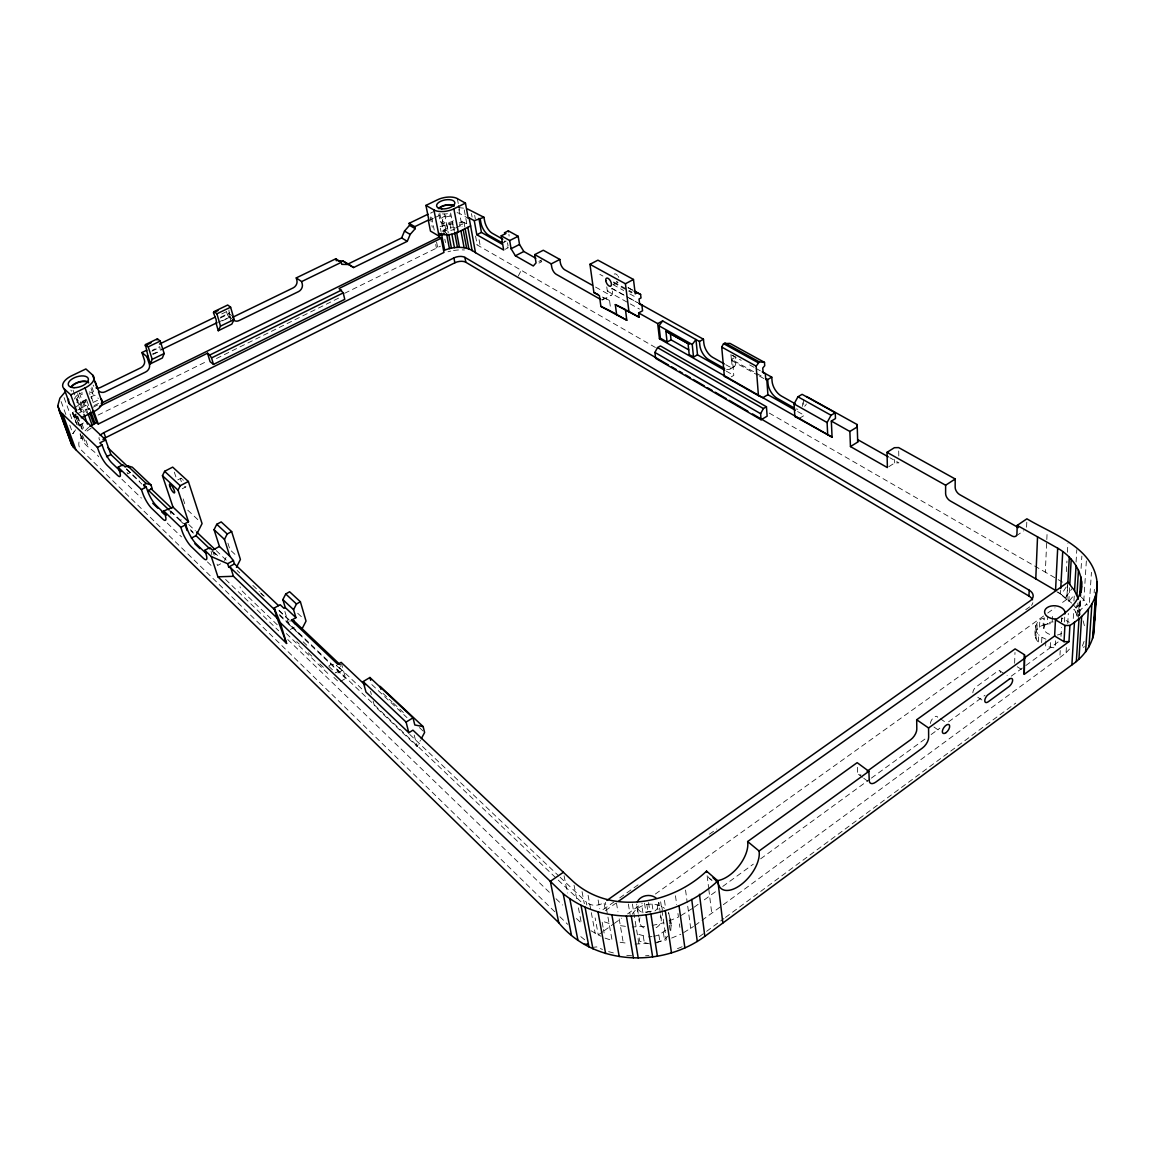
<?xml version="1.0" encoding="UTF-8"?>
<svg xmlns="http://www.w3.org/2000/svg" width="1155" height="1155" viewBox="0 0 1155 1155"><rect width="100%" height="100%" fill="white"/><g stroke="black" fill="none" stroke-linecap="round" stroke-linejoin="round"><path stroke-width="0.75" stroke-dasharray="5 3.75" d="M1014.624 663.259L1014.985 652.488M1026.781 522.204L1026.593 527.301A6.367 3.797 52.4 0 1 1026.376 528.456M1035.14 635.77C1034.461 628.768 1035.688 620.452 1043.427 618.113L1043.109 625.23C1034.519 627.396 1032.339 639.336 1040.467 643.566M1036.122 638.932L1035.703 625.505M1036.901 629.677L1037.219 622.574M1038.316 641.877L1038.619 634.759L1036.425 631.814M1039.529 627.165L1039.847 620.047M1041.637 642.628L1041.882 637.286L1038.619 634.759M1062.47 582.134L1045.318 572.158L1047.08 533.653M1043.846 628.609L1044.351 617.81M1045.881 641.011L1045.636 646.367L1055.15 647.984L1055.511 640.837M1043.109 625.23L1047.383 623.989L1047.729 616.885M1050.27 647.58L1050.53 642.223M1052.436 616.438L1052.09 623.556L1047.383 623.989M1069.588 587.707L1068.794 601.582L1060.478 593.858L1060.665 590.335M1061.474 621.462L1061.662 617.896L1069.241 622.357M1061.676 621.549L1061.878 617.983M723.333 904.697L1059.842 657.527L1060.232 650.525M1060.997 636.434L1061.488 627.425M1066.354 571.624L1066.931 561.07M1067.422 552.278L1067.913 543.485M1064.462 621.996L1064.737 617.117M1067.74 582.077L1066.758 599.416L1060.911 603.603M1066.917 599.561L1067.696 585.686M1059.842 657.527L1066.065 652.792L1066.368 647.536M1067.74 623.527L1068.317 613.435M1073.948 601.033L1074.251 595.821M1076.07 562.066L1076.807 549.722M1073.269 618.503L1073.803 609.494M1077.283 616.626L1075.897 612.468L1076.316 605.494M1077.124 615.629L1077.904 603.04M1081.094 568.433L1081.86 556.075M1078.207 619.398L1079.275 601.972L1079.16 616.019M1079.275 614.215L1080.17 599.82M1079.42 615.37L1080.401 599.474M1079.708 614.85L1080.705 598.766M1086.35 560.955L1083.852 599.849L1087.274 604.989M1089.439 602.405L1091.446 572.288M1094.132 592.919L1094.377 589.368M82.409 435.305C80.287 445.411 94.652 449.324 98.594 456.745M76.23 414.356L73.487 415.699L73.602 411.079M670.737 930.728L671.214 923.639L668.572 912.623L671.214 923.639M669.727 923.711L670.189 916.622M1084.083 641.357L1081.686 647.998L1084.531 646.713M152.994 354.441L160.444 350.846L159.751 346.688L152.272 350.312M220.201 318.073L229.268 313.669L228.907 310.016M183.082 523.432L180.512 520.992L181.999 517.989M224.518 560.565L226.077 557.461M299.318 634.182L288.663 624.018L290.15 621.13M518.292 276.045L521.28 270.198M373.123 701.013L374.451 705.878L417.143 746.578L420.463 740.297M632.204 914.298C638.455 903.6 654.668 900.9 664.414 908.292M69.805 425.17L72.895 433.601L74.368 431.32M1071.739 603.155L1061.315 594.536L1066.513 586.523M72.895 433.601L75.595 429.819M1065.531 597.597L1072.057 588.545M1069.4 600.86L1074.367 594.623M1066.065 652.792L1071.58 646.8M1080.185 614.258L1075.998 607.92L1083.852 599.849L1080.243 595.922M88.632 427.336L84.662 431.248L81.168 421.575M79.421 426.007L83.81 422.643M75.912 407.065L86.336 399.24M1078.683 611.674L1086.696 604.022M656.574 942.956L664.399 939.419L667.965 936.084M653.788 936.46L658.87 934.944L665.742 930.179M699.338 936.691L705.142 932.403M706.6 931.334L724.012 918.485M725.456 917.417L1015.678 703.15M701.937 920.376L721.889 905.765M715.45 891.761L702.558 901.117M722.741 886.448L753.334 864.142M760.625 858.829L869.917 779.177M871.375 778.109L925.285 738.81M931.118 734.566L939.852 728.199M948.601 721.817L985.027 695.267M1011.26 676.151L1024.37 666.594M1025.828 665.525L1060.795 640.029M683.673 932.59L693.534 926.498M694.935 925.473L700.536 921.387M692.668 908.278L679.876 916.233M694.083 907.253L701.143 902.142M602.665 931.782L598.276 934.915L589.252 929.732M604.137 930.728L612.915 924.433M614.388 923.394L621.708 918.138M627.555 913.952L642.194 903.47M655.376 894.028L1046.271 614.099M1047.729 613.045L1055.049 607.804M605.408 910.588L615.687 903.297M602.953 909.534A12.59 10.005 -10.2 0 0 605.018 908.321L613.839 902.055M619.73 897.883L638.845 884.311M709.459 834.184L716.807 828.972M1025.727 609.681L1030.13 606.548M1016.198 535.934L1023.648 530.838M888.845 466.663L894.692 462.953L898.937 462.852L889.769 457.698M799.231 418.428L804.356 415.352L796.762 411.05M340.364 681.551L345.663 678.389L341.591 663.952M335.629 672.917L338.213 671.373L336.466 665.251M337.924 672.975L341.923 670.593L340.696 666.291M329.016 665.728L331.615 664.197L334.849 664.89M731.288 376.833L733.8 375.389L732.472 359.927L731.548 359.378L734.234 357.833M730.119 368.965L734.132 366.655M290.324 629.504L294.222 627.266M220.634 563.813L217.53 565.531L216.418 562.11M602.549 299.867L611.269 295.218M613.623 284.592L618.401 282.051M606.779 286.873L607.342 291.089L612.208 288.519L627.93 297.254M730.942 354.498L731.447 360.461L732.472 359.927L763.643 377.295M182.288 488.767L185.479 487.092M177.783 479.902L180.974 478.242M538.894 261.42L541.738 259.962M130.602 472.409L127.628 473.925L126.184 469.782M538.981 263.08L541.811 261.636L538.822 259.947M86.914 400.843L89.801 408.87L88.545 409.52L85.109 399.89M505.24 249.249L508.344 247.675L505.356 245.986M506.208 241.063L503.724 242.319A10.612 4.764 64 0 0 504.995 240.76M98.088 415.078L207.64 360.952M344.565 293.312L440.43 246.188M216.461 358.526L339.512 297.672M77.602 413.678L81.731 411.656A7.089 3.638 -17.8 0 1 88.473 404.741M94.104 405.578L100.37 402.503M455.821 227.91L462.534 224.619L461.971 221.63L459.286 222.944M93.122 407.224L97.973 404.842M90.725 397.089L94.71 395.14L98.319 398.432M76.836 424.246L72.375 412.638L76.49 410.617M77.876 409.938L80.619 408.596A7.103 3.638 -17.8 0 0 89.772 408.278M93.021 402.518L97.727 400.207M442.408 231.217L445.022 229.932A6.309 3.061 -10.7 0 0 454.911 228.762M217.588 322.447L230.235 317.019L221.183 321.422M428.953 220.518L433.327 218.396M434.785 217.689L440.618 214.859A14.308 6.901 -10.7 0 1 442.509 214.036M221.746 313.943L226.524 311.633L231.722 315.503M220.619 317.192L229.701 312.788M151.94 351.163L159.404 347.554M152.446 353.993L160.444 350.846M671.618 938.062L680.858 934.222M669.12 920.91L678.447 917.056L677.942 913.504M677.465 948.674L682.186 946.71M434.843 211.235L430.815 212.852L434.222 230.09M440.055 226.539L452.977 223.781L454.262 230.524M651.391 911.223L642.96 912.97L641.848 905.982M656.401 942.263L666.334 939.925L660.617 901.535M652.099 925.516L663.779 922.773M592.01 947.49L596.601 946.898L602.462 949.453M648.475 936.878L652.026 936.604M644.707 926.368L632.16 926.96M634.99 944.054L647.421 943.491M645.53 955.777L648.98 955.546M631.727 955.791L624.942 955.127M625.433 926.353L617.145 925.198M620.12 942.263L628.32 943.433M458.521 207.611L463.935 208.189M649.586 943.88L639.726 941.339L638.585 934.352L646.742 936.633M476.784 244.701L655.419 347.482M608.598 951.619L613.392 952.918M461.971 221.63L467.226 224.041M462.534 224.619L459.661 224.027L460.296 227.405M609.089 923.451L601.957 921.069L603.184 927.884M605.047 938.105L612.121 940.502L605.321 902.329M600.99 936.2L598.276 934.915L595.128 917.893M1041.882 637.286L1045.968 639.22M602.304 297.037L609.551 300.545L610.49 307.678M628.277 287.696L632.897 290.237M627.974 287.696L632.594 290.237M599.835 274.341L602.91 276.031M613.695 281.964L632.16 292.143M613.334 282.657L627.165 290.295M628.71 291.147L631.785 292.85M612.915 284.549L623.671 290.497M629.822 293.904L635.957 297.297M629.504 298.134L637.372 302.509M732.501 355.365L735.62 357.097M749.682 364.908L754.374 367.507M755.933 368.387L760.625 370.986M731.837 355.148L741.221 360.346M612.02 288.606L637.271 302.509M607.342 291.089L639.509 309.078M731.447 360.461L757.954 375.26M759.514 376.14L765.751 379.62M595.561 287.075L609.421 294.828A6.266 3.061 62.5 0 0 612.626 291.71L612.208 288.519M457.106 212.65A14.308 6.901 -10.7 0 1 460.166 213.776L468.251 218.324M725.744 364.706L728.661 366.352A12.084 6.367 60.3 0 0 735.908 360.938L735.692 358.353M609.551 300.545L604.022 297.427L603.877 296.373A6.28 3.032 62.5 0 1 601.683 299.867M726.235 371.102L733.8 375.389M769.259 413.086L1045.318 572.158M1056.782 591.692L1061.315 594.536M1017.223 666.738L1022.55 670.102M999.681 670.795L1007.189 675.588M977.765 697.245L983.728 701.172M940.3 718.713L946.234 722.77M933.947 727.015L939.867 731.101M1058.009 592.125L1060.478 593.858M858.54 774.37L862.439 777.257M863.723 778.225L867.622 781.112M228.676 316.355L233.859 320.253M584.675 939.766L578.886 935.088M709.545 878.493L712.058 880.659M187.774 510.192L199.469 521.165M231.289 550.921L236.501 555.815M297.701 613.262L303.649 618.849M382.955 693.347L392.065 701.908M393.379 703.121L403.788 712.895M419.424 727.563L424.621 732.458M371.838 684.583L407.008 717.63M190.82 530.766L193.39 533.206M188.77 524.543L195.311 530.751M216.23 550.632L227.997 561.806M237.15 570.498L239.764 572.981M252.844 585.397L259.384 591.605M260.684 592.847L265.924 597.814M278.99 610.23L290.757 621.419M339.137 667.359L363.984 690.95M409.751 734.421L558.818 875.995M560.117 877.237L586.278 902.069L586.812 904.971M260.857 593.396L263.456 595.879M279.106 610.735L290.843 621.895M336.769 665.699L341.923 670.593M73.328 414.602L78.266 419.308M126.458 468.742L139.51 481.187M170.853 511.044L183.905 523.475M190.431 529.697L193.044 532.181M213.935 552.09L219.161 557.071M279.524 614.561L583.448 904.134M126.415 469.349L141.964 484.162M212.376 551.282L218.685 557.302M279.626 615.514L345.663 678.389M170.261 511.203L180.512 520.992M303.173 641.805L307.042 645.486M328.886 666.392L335.311 672.528M296.705 641.617L299.275 644.086M308.255 652.734L312.095 656.43M319.805 663.836L324.93 668.774M333.911 677.408L337.765 681.118M277.287 624.812L240.976 589.859L239.995 586.798M286.368 633.546L330.46 675.993M121.91 479.282L141.358 498.065M167.273 523.114L181.523 536.887M207.438 561.922L212.621 566.932M225.586 579.449L278.702 630.789M287.783 639.552L549.535 892.483M556.017 898.749L562.499 905.015M576.475 918.514L581.384 923.264L578.049 905.939M554.761 911.743L81.428 450.176A28.673 15.131 -17.9 0 1 81.644 436.518M559.93 916.781L567.668 924.318M1072.908 604.31L1075.998 607.92M1074.323 609.479L1075.897 612.468M61.128 401.565L66.08 415.049M64.059 397.594L72.058 419.482M75.436 413.938L79.709 425.719M76.071 417.229L79.002 425.285M83.102 436.561L86.033 444.617M74.772 414.313L78.887 425.618M73.126 413.663L77.255 424.982M80.359 433.905L83.29 441.946M72.375 412.638L75.956 422.643M80.056 433.89L82.395 440.315M77.861 416.464L83.131 430.988M77.067 416.017L81.774 428.981M85.874 440.272L88.228 446.725M79.94 403.167L83.42 412.84M77.111 399.572L81.731 411.656M73.068 390.188L81.557 413.721M83.405 400.814L88.025 413.692M79.305 392.772L86.538 412.941M77.659 393.581L84.315 412.075M89.801 408.87L90.942 412.104M91.245 396.757L93.569 403.326M91.895 387.127L94.71 395.14M91.028 388.383L93.107 394.303M169.886 510.698L171.012 514.047M174.333 472.15L176.542 478.849M183.169 498.931L185.378 505.63M1083.173 620.87L1084.906 627.67M213.097 551.888L214.209 555.295M227.925 543.168L229.989 549.693M284.881 611.443L288.663 624.018M226.524 311.633L227.261 314.16A6.006 4.952 -52.7 0 0 231.101 317.279M229.268 313.669L230.235 317.019M229.657 316.586L231.39 322.606M370.495 691.282L371.376 694.516M414.212 735.085L417.143 746.578M436.604 242.16L437.63 247.329M430.238 216.909L432.288 227.246M435.709 244.485L436.388 247.935M564.073 875.735L567.48 893.032M439.824 213.328L443.506 232.27M444.848 239.172L445.512 242.622M438.785 214.022L440.098 220.735M440.387 228.228L441.037 231.592M446.87 224.561L448.501 232.978M574.049 885.163L576.706 899.023M444.617 213.978L448.27 232.935M444.863 225.008L446.162 231.751M445.022 229.932L445.599 232.935M442.379 220.562L444.516 231.563M449.93 224.056L451.547 232.487M450.652 213.054L453.929 230.307M582.048 891.602L584.329 903.73M463.935 222.236L464.859 227.232M588.097 895.313L590.999 910.92M591.331 912.652L595.2 933.471M457.337 198.631L458.29 203.684M458.593 205.359L460.166 213.776M458.838 209.344L462.072 226.611M464.252 209.921L467.125 225.47M471.471 213.603L472.106 217.068M475.586 236.125L477.159 244.788M474.676 215.364L475.311 218.829M479.08 239.648L480.336 246.593M598.117 899.962L599.719 908.754M603.502 929.587L604.108 932.995M605.018 908.321L603.978 902.517A12.633 9.991 -10.2 0 1 586.278 902.069M616.438 902.993L617.954 911.8M619.167 918.86L623.31 942.971M507.507 242.738L508.07 246.029M628.349 904.019L630.11 914.601M632.391 904.033L638.946 944.083M636.853 906.43L638.571 917.056M638.845 918.817L639.422 922.354M643.292 936.156L644.418 943.159M637.416 908.436L638.267 913.692M644.519 903.152L645.905 911.988M648.533 902.531L650.178 913.143M646.829 904.495L647.926 911.497M652.055 904.076L653.138 911.078M658.87 934.944L659.938 941.946M660.342 912.984L658.754 902.344A11.146 8.908 -7.5 0 1 654.957 910.949M660.617 914.76L661.136 918.312M663.36 932.417L664.399 939.419M657.166 904.755L657.96 910.01M661.829 906.502L662.349 909.996M664.443 900.308L665.482 907.397M670.463 920.882L671.474 927.898M669.351 925.126L670.117 930.396M675.458 895.775L676.7 904.639M679.414 923.913L679.891 927.35M690.733 928.533L687.47 904.25M685.55 890.057L687.225 902.474M707.149 875.735L708.593 887.56M708.795 889.249L711.74 913.23M731.548 359.378L731.88 363.248A12.099 6.338 60.3 0 1 726.206 369.34M803.432 399.486L803.837 406.531M857.357 767.295L857.559 771.93A8.937 4.533 -53.9 0 0 860.98 774.904M894.62 459.56L894.692 462.953M898.706 450.984L898.864 459.459M711.249 879.691A27.532 14.51 -51.3 0 1 708.203 876.833M93.815 386.29A6.251 5.241 -43.4 0 1 93.165 385.063M930.482 723.506A5.241 2.584 -55.1 0 1 933.659 717.529A5.241 2.584 -55.1 0 1 937.701 717.313M972.842 692.812A5.169 2.512 -55.8 0 1 975.542 687.312L997.213 671.517A5.14 2.483 -56.2 0 1 1000.634 672.658M211.062 551.411A12.979 3.176 61 0 1 211.827 554.747M508.907 234.393A10.597 4.779 64 0 1 509.095 236.111M797.802 409.26A12.59 6.858 58.8 0 1 796.199 408.913M802.667 402.893A12.59 6.858 58.8 0 1 802.234 406.43M806.32 403.976A12.575 6.887 58.8 0 1 804.602 406.214M617.766 282.065A4.505 2.223 62.7 0 1 616.308 281.257M614.215 274.154A4.505 2.223 62.7 0 1 617.55 275.41M618.214 276.334A4.505 2.223 62.7 0 1 618.762 277.373M185.84 486.443A4.995 1.242 61.5 0 1 184.497 486.573M181.349 481.649A4.995 1.242 61.5 0 1 181.941 478.762M182.577 479.44A4.995 1.242 61.5 0 1 183.27 480.336M1032.844 602.708A11.478 7.392 3.5 0 1 1031.444 605.408M87.029 431.075A28.673 15.131 -17.9 0 1 91.851 427.826M447.996 251.776A25.583 12.849 -10.8 0 1 450.739 251.083M453.525 250.534A25.583 12.849 -10.8 0 1 464.469 249.971M99.864 440.098A8.966 4.721 -17.9 0 1 99.085 437.471M453.381 220.735A6.324 3.046 -10.7 0 1 444.184 222.251A6.324 3.046 -10.7 0 1 444.603 217.631A6.324 3.046 -10.7 0 1 453.727 216.909M86.842 400.063A7.132 3.624 -17.7 0 1 77.342 400.005A7.132 3.624 -17.7 0 1 82.669 393.942M89.123 393.711A7.132 3.624 -17.7 0 1 90.104 394.303M444.863 232.314A6.309 3.075 -10.7 0 1 447.173 228.387A6.309 3.075 -10.7 0 1 454.724 227.477M71.639 391.141A9.76 4.909 -17.6 0 1 70.903 390.029M453.049 222.395A8.634 4.158 -10.7 0 1 440.199 221.298A8.634 4.158 -10.7 0 1 450.609 215.047M89.224 391.92A9.716 4.938 -17.7 0 1 91.62 398.475M85.571 401.998A9.716 4.938 -17.7 0 1 76.706 402.301M74.541 399.067A9.716 4.938 -17.7 0 1 77.847 394.837M79.897 393.653A9.716 4.938 -17.7 0 1 82.222 392.714M447.433 213.704A9.24 4.418 -10.7 0 1 440.762 213.603M641.386 912.017A11.146 8.908 -7.5 0 1 636.737 904.105M660.27 916.132A11.059 8.908 -7.4 0 1 654.943 928.274M643.927 927.956A11.059 8.908 -7.4 0 1 639.957 917.734M645.659 912.479A11.059 8.908 -7.4 0 1 651.261 911.439M1061.748 633.229A10.178 6.627 4.8 0 1 1057.417 634.99M1049.621 634.355A10.178 6.627 4.8 0 1 1043.99 626.905A10.178 6.627 4.8 0 1 1053.129 621.924"/><path stroke-width="1.5" d="M831.326 421.07L832.076 437.139L794.857 416.421L794.077 403.932L797.946 396.786L802.09 394.331L835.238 412.754L835.484 418.543L831.326 421.07L849.863 431.479L850.455 446.566L887.387 467.587L887.026 452.327L894.374 447.707L898.648 447.591L955.199 478.993L945.627 485.23L945.613 493.56A6.15 3.566 54.4 0 0 950.204 500.895L1011.867 535.92A6.396 3.768 52.5 0 0 1016.934 533.884L1017.208 525.395L1026.896 518.812C1052.941 534.563 1095.388 547.744 1097.25 584.661L1094.276 627.338C1094.146 642.83 1084.242 656.387 1071.883 664.919L704.824 936.373C661.858 968.034 593.684 965.696 558.789 922.773L73.949 447.895L71.581 444.444L57.75 405.91L59.887 398.186L64.839 392.31M955.199 478.993L955.156 487.323A6.136 3.581 54.3 0 0 959.718 494.643L1018.407 527.618M1081.167 591.577C1084.588 573.616 1072.764 556.826 1057.691 548.192L1017.208 525.395M867.116 771.295L910.703 739.691A8.807 4.403 -54.7 0 0 916.81 729.065L916.695 719.753L1015.101 648.893L1024.499 654.755L1024.24 674.332L1068.981 641.646L1069.92 625.447C1084.04 616.467 1097.293 602.39 1097.25 584.661M1024.24 674.332L1024.499 654.755M1032.512 599.806A11.478 7.392 3.5 0 0 1028.961 596.052L1029.192 590.176L464.888 257.363A7.998 4.014 -10.7 0 0 453.915 257.911L103.892 432.663A8.966 4.721 -17.9 0 0 100.211 435.406M1057.691 548.192L1055.54 590.407L1035.775 578.857L1037.536 536.844M1024.572 657.787L1054.63 635.986L1055.468 619.831C1067.422 612.035 1080.17 601.481 1081.499 586.191M1060.752 588.574L1062.73 551.585M70.874 441.412L71.018 438.741M1068.981 641.646L1064.029 641.675L1064.924 625.476L1055.468 619.831M1078.351 599.2L1074.569 590.595L1067.899 582.207L1069.313 557.215M1069.79 584.228L1071.219 559.222M1074.569 590.595L1076.056 565.546M1071.883 664.919L1074.468 622.083M1076.951 595.056L1078.481 569.978M1079.723 594.796L1080.835 576.85M1076.33 661.57L1079.001 618.748M1080.401 596.225L1080.734 590.84M1080.863 592.284L1081.528 581.514M1078.929 659.303L1081.643 616.481M1085.57 652.026L1088.414 609.219M1088.992 646.829L1091.894 604.036M1092.558 638.657L1095.517 595.893M1093.309 635.856L1096.283 593.107M1094.406 620.928L1095.272 608.483M1095.532 604.931L1096.384 592.486M1096.644 588.935L1097.135 581.831M147.97 356.144L145.443 344.58L157.441 338.819L160.227 341.086L164.183 353.531L162.335 358.007L150.468 363.782L147.97 356.144L146.887 356.678L141.95 352.535L146.743 350.21M156.993 339.974L157.441 338.819M150.468 363.782L152.229 359.335L148.201 346.875L145.443 344.58M337.939 260.828L342.862 260.958L348.088 263.99L401.637 237.93L404.51 231.058L409.52 225.326L409.115 223.334L427.985 214.224M342.862 260.958L353.603 267.541L407.282 241.337L410.169 234.436L415.208 228.676L414.789 226.669L409.115 223.334M216.072 323.183L216.649 323.617L216.072 319.386L213.473 312.803L214.022 311.619L227.708 305.021L230.61 307.187L234.133 319.487L231.823 324.122L218.281 330.72L216.072 323.183L161.498 349.604M218.281 330.72L220.504 326.114L234.133 319.487M187.052 530.506L184.8 523.764L188.51 521.786L172.99 507.088L162.451 475.687L164.616 471.298L172.673 467.125L188.366 481.476L202.067 523.605L195.975 535.646L191.384 538.115M188.51 521.786L178.029 490.168L180.238 485.721L188.366 481.476M278.572 605.653L234.451 563.885L233.397 560.55L229.816 556.262L219.45 546.459L214.065 529.697L216.765 524.298L221.197 521.916L231.65 531.589L240.413 559.482L236.457 567.293M229.816 556.262L224.489 539.428L227.217 533.985L231.65 531.589M365.023 684.901L341.144 662.349L337.809 664.327L291.378 620.278L295.94 617.651L285.242 607.559L282.86 599.604L285.733 593.973L289.616 591.764L300.387 601.755L306.032 621.087L302.307 628.363M295.94 617.651L293.572 609.667L296.474 603.993L300.387 601.755M421.301 738.724L424.621 732.458L423.163 726.596L380.125 686.344L380.89 689.232M654.928 352.448L657.498 347.597L660.458 345.951L766.444 406.762L767.137 416.161L761.073 419.756L655.607 358.31L654.928 352.448L760.611 413.692L761.073 419.756M795.246 410.198L767.902 394.707L762.834 397.695L758.431 395.645L724.344 376.227L721.716 347.063L723.564 343.641L729.974 343.396L764.48 362.352L764.726 365.702L762.762 368.041L763.094 372.502L765.303 373.585L765.751 379.62L767.7 379.547L767.988 383.46A12.46 6.728 59.2 0 0 777.228 398.374L794.51 408.148M758.431 395.645L756.164 366.149L759.355 361.905L764.48 362.352M760.611 413.692L763.397 408.552L766.444 406.762M827.716 435.161L827.096 422.528L831.066 415.266L835.238 412.754M688.755 349.864L671.055 339.844L667.099 342.039L660.415 338.227L659 325.797L662.652 320.931L699.454 341.461L699.829 345.287A11.983 6.223 60.7 0 0 708.679 359.609L724.647 368.633M697.505 354.83L693.52 357.068L692.235 344.493L695.974 339.527L697.505 354.83L724.719 370.25M584.488 944.241L587.693 944.184M285.242 607.559L283.942 608.295L280.145 604.715L274.226 608.079L280.246 622.632L563.178 893.652C608.31 930.482 677.075 918.745 717.876 880.904L706.571 871.13C671.734 904.206 611.5 915.698 573.371 881.698L412.941 730.162L408.812 732.746L366.005 692.105L363.132 681.58L369.918 677.494L412.999 717.804L414.818 724.979L423.163 726.596M713.01 877.786L718.02 882.131A27.72 14.438 -51.3 0 0 740.499 885.077A27.72 14.438 -51.3 0 0 759.196 852.246L759.08 851.004L868.892 771.309L857.154 762.661L747.646 841.547L747.761 842.775A27.532 14.51 -51.3 0 1 737.655 867.564A27.532 14.51 -51.3 0 1 715.609 880.716M868.892 771.309L869.239 780.592A8.995 4.505 -53.9 0 0 875.88 782.036L922.484 747.992A8.865 4.375 -54.7 0 0 928.649 737.309L928.577 727.982L1024.86 658.133M618.618 901.203L1067.899 582.207M606.924 900.438L1030.376 600.658A11.521 7.392 3.4 0 0 1029.192 590.176M89.772 426.542L96.673 422.557L98.262 424.044L443.968 252.44L441.181 238.219L439.247 237.093L101.207 403.254M563.395 872.27L550.314 881.323L558.789 922.773M850.455 446.566L857.717 442.076L857.703 439.636L888.253 456.831M408.812 732.746L406.084 722.092L412.999 717.804M849.863 431.479L857.169 426.989L857.169 424.549L806.551 396.483M767.7 379.547L771.771 377.165L772.06 381.078A12.445 6.757 59.2 0 0 781.285 395.977L795.434 403.932M699.454 341.461L703.453 339.224L703.828 343.049A11.969 6.251 60.7 0 0 712.664 357.343L724.301 363.897M703.453 339.224L638.946 303.375L641.877 305.079L642.57 310.782L638.628 312.933L657.686 323.617L659.433 338.776L660.415 338.227M219.45 546.459L212.549 550.184L209.82 547.586L204.796 550.314L211.278 556.522L227.622 563.727L228.69 567.062L234.451 563.885M227.622 563.727L233.397 560.55M657.686 323.617L662.652 320.931M641.877 305.079L639.639 303.967L639.033 299.001L641.011 297.932L640.606 294.467L637.214 292.778L635.236 293.846L633.474 279.467L597.915 260.164L589.96 264.307L593.887 292.518L599.416 295.637L600.889 306.393L626.804 320.253L625.447 309.511L615.312 304.602L616.741 315.43M172.99 507.088L163.793 511.001L180.83 527.344L185.782 524.702L187.038 528.485A12.849 3.119 61.1 0 0 196.191 543.918L205.792 553.13M589.96 264.307L625.418 283.755L633.474 279.467M147.696 490.904L152.186 488.565L150.915 484.826L132.276 467.183L127.599 465.812L125.216 467.024L122.863 464.786L118.099 467.212L141.401 489.547L146.237 487.049L147.522 490.76A12.445 2.902 61.5 0 0 156.344 505.673L166.306 515.231M144.75 487.497L143.798 484.725L146.209 483.469L150.915 484.826M559.857 259.442L543.283 250.245L534.736 254.605L551.238 263.874L559.857 259.442L560.319 262.575A6.107 2.888 63.2 0 0 564.781 269.822L592.486 285.343M523.836 251.501L519.519 244.456L518.162 236.284L508.315 230.856L504.562 232.718L505.933 233.483L501.227 235.793L509.687 240.543L511.073 248.729L515.39 255.789L523.836 251.501L535.819 258.258M106.534 456.73L110.88 454.536L122.531 465.638M511.073 248.729L519.519 244.456M457.337 198.631L465.451 203.121L468.251 218.324L469.132 217.876L474.272 220.663L483.959 217.299L484.58 220.822A10.525 4.692 64.2 0 0 492.174 233.223L502.8 239.201M438.481 233.137A14.336 6.973 -10.7 0 0 458.261 232.097L470.605 225.904L469.132 217.876M110.88 454.536L105.711 439.94L99.864 442.87L102.116 445.022L103.416 448.674A12.012 2.671 61.8 0 0 111.876 462.982L120.943 471.688M57.75 405.91L60.204 411.671L97.41 447.389L102.116 445.022M509.687 240.543L518.162 236.284M102.983 439.405A8.951 4.736 -17.9 0 1 105.668 437.644L454.853 262.791A7.984 4.014 -10.7 0 1 465.812 262.257L1028.961 596.052M99.547 406.329L207.525 353.199L210.08 361.688L213.487 364.417L344.768 299.347L343.223 292.894L339.094 288.461L441.181 238.219M474.272 220.663L476.813 234.725L481.447 232.444L502.367 244.297M457.409 198.602A14.466 6.872 -10.7 0 0 437.63 199.728L425.935 205.402L433.934 209.95A14.466 6.872 -10.7 0 0 453.872 208.838L465.451 203.121M81.312 417.807L93.541 411.786A16.141 8.258 -17.8 0 0 100.86 398.663L98.478 391.877M207.525 353.199L209.806 355.004L341.534 290.093M213.487 364.417L211.538 357.92L343.223 292.894M414.789 226.669L428.274 220.129L430.469 231.101L439.073 236.14L444.3 233.57M97.294 388.484L92.53 374.927L85.874 368.95L71.726 375.75A16.314 8.172 -17.6 0 0 64.03 388.701L70.773 394.866L76.432 410.487L75.263 411.065L105.711 439.94M341.317 262.329L335.816 258.778L296.257 277.907L301.643 281.575L341.317 262.329L341.793 264.351L348.377 264.509M70.773 394.866L85.051 387.936A16.314 8.172 -17.6 0 0 92.53 374.927M152.229 359.335L164.183 353.531M213.473 312.803L218.035 310.608M214.022 311.619L216.909 313.799L230.61 307.187M159.506 344.046L215.35 317.033M145.01 345.735L151.002 342.847M148.201 346.875L160.227 341.086M668.471 365.023L475.485 252.671C466.721 245.77 454.594 246.333 444.661 250.144L441.369 233.281M217.905 576.821L233.454 576.287L277.056 618.026L286.584 643.436L217.905 576.821L211.278 556.522M1064.924 625.476L1069.92 625.447M291.378 620.278L293.832 620.856L340.292 664.861M467.602 209.012L483.959 217.299M228.69 567.062L230.812 568L274.486 609.609L275.265 611.471L274.226 608.079M794.857 416.421L799.231 418.428M724.344 376.227L728.776 378.291M600.889 306.393L610.966 311.229M593.887 292.518L598.232 294.626M615.312 304.602L639.163 317.25L638.628 312.933M667.099 342.039L665.886 331.24L689.564 344.204M634.442 291.089L640.606 294.467M634.138 291.089L637.214 292.778M724.849 342.905L759.355 361.905M723.564 343.641L758.055 362.656M721.716 347.063L756.164 366.149M762.184 371.852L771.771 377.165M797.946 396.786L831.066 415.266M887.026 452.327L945.627 485.23M659 325.797L692.235 344.493M665.886 331.24L688.077 343.728L689.203 354.614L693.52 357.068M794.077 403.932L827.096 422.528M626.963 310.377L639.163 317.25M600.701 299.477L556.19 274.284A6.122 2.859 63.2 0 1 551.729 267.007L551.238 263.874M515.39 255.789L533.321 265.982L536.05 262.878L534.736 254.605M476.813 234.725L503.681 250.029L501.227 235.793M612.41 312.052L626.804 320.253M659.433 338.776L832.076 437.139M657.498 347.597L763.397 408.552M428.274 220.129L428.953 220.518L425.935 205.402M671.589 366.828L676.253 369.557M679.371 371.361L682.49 373.181M685.594 374.985L690.271 377.714M693.375 379.519L704.276 385.857M707.38 387.676L712.058 390.39M715.162 392.209L726.062 398.547M729.18 400.352L747.848 411.238M752.526 413.952L1035.775 578.857M409.52 225.326L415.208 228.676M404.51 231.058L410.169 234.436M401.637 237.93L407.282 241.337M1054.63 635.986L1064.029 641.675M348.088 263.99L353.603 267.541M916.695 719.753L928.577 727.982M747.646 841.547L759.08 851.004M164.616 471.298L180.238 485.721M216.765 524.298L227.217 533.985M162.451 475.687L178.029 490.168M285.733 593.973L296.474 603.993M214.065 529.697L224.489 539.428M282.86 599.604L293.572 609.667M64.103 388.658L69.776 404.221L76.432 410.487M363.132 681.58L406.084 722.092M127.599 465.812L146.209 483.469M107.704 447.548L128.624 467.429M150.857 488.536L171.777 508.402M196.624 531.993L214.931 549.39M143.798 484.725L146.237 487.049M184.8 523.764L185.782 524.702M148.432 490.326L168.991 509.976M195.975 535.646L209.849 548.885M152.763 503.291L157.845 508.186M161.671 511.853L164.227 514.307M194.877 543.774L199.916 548.596M209.806 355.004L211.538 357.92M60.204 411.671L73.357 447.259M58.66 409.375L71.812 444.92M62.702 414.068L75.855 449.714M83.997 414.443L87.477 424.116M88.025 413.692L92.053 424.968M97.41 447.389L98.724 451.027A12.026 2.642 61.8 0 0 107.198 465.364L117.521 475.34A12.128 2.7 61.7 0 0 119.398 470.894L118.099 467.212M92.66 411.252L96.673 422.557M90.942 412.104L94.984 423.409M89.7 412.739L93.743 424.044M103.892 432.663L105.668 437.644M93.671 411.122L98.262 424.044M85.051 387.936L93.541 411.786M95.259 381.727L97.944 389.394A6.28 5.255 -43.5 0 0 105.249 391.762L145.617 372.026A6.194 5.154 -46.4 0 0 149.385 364.316L146.887 356.678M100.86 398.663L101.929 401.738M141.401 489.547L142.7 493.272A12.46 2.873 61.5 0 0 151.536 508.2L162.696 518.985A12.575 2.931 61.4 0 0 165.064 514.769L163.793 511.001M180.83 527.344L182.1 531.127A12.864 3.075 61.1 0 0 191.268 546.589L203.222 558.139A12.994 3.147 61 0 0 206.052 554.14L204.796 550.314M141.95 352.535L144.447 360.158A6.179 5.154 -46.3 0 1 140.708 367.839L100.471 387.445A6.251 5.241 -43.4 0 1 96.038 387.863M230.812 568L233.454 576.287M280.246 622.632L286.584 643.436M274.486 609.609L277.056 618.026M293.832 620.856L294.684 623.686M216.909 313.799L220.504 326.114M369.918 677.494L370.683 680.338M296.257 277.907L296.907 280.42A5.919 4.793 -56 0 1 293.211 287.869L233.873 316.701A6.006 4.952 -52.7 0 1 232.487 317.177M301.643 281.575L302.292 284.101A5.948 4.793 -56 0 1 298.568 291.58L239.071 320.585A6.035 4.952 -52.7 0 1 232.992 319.271M335.816 258.778L336.293 260.785M563.178 893.652L571.451 935.175M569.805 898.749L577.948 940.314M433.934 209.95L439.073 236.14M448.819 234.667L451.417 248.152M446.494 233.44L449.425 248.614M581.023 905.332L588.963 946.941M451.865 234.176L454.449 247.661M453.915 257.911L454.853 262.791M456.557 232.155L459.43 247.343M454.579 232.213L457.467 247.387M460.932 230.783L464.108 247.675M464.888 257.363L465.812 262.257M453.872 208.838L458.261 232.097M585.065 907.209L592.934 948.833M465.176 228.907L468.887 248.903M463.155 229.585L466.634 248.181M467.833 227.391L472.15 250.751M598.001 911.815L605.61 953.496M470.605 225.904L475.485 252.671M480.249 219.161L480.87 222.655A10.539 4.678 64.1 0 0 488.478 235.071L500.591 241.929A10.612 4.764 64 0 0 502.815 242.55M478.921 218.411L481.447 232.444M611.876 914.803L619.21 956.542M504.562 232.718L504.735 233.743M508.315 230.856L508.489 231.866M626.371 916.074L633.388 957.87M631.28 916.103L638.195 957.928M1094.088 626.212L1094.276 627.338M646.035 915.034L652.633 956.918M650.929 914.284L657.412 956.181M665.323 910.905L671.488 952.875M679.024 905.895L684.886 947.909M691.715 899.384L697.274 941.441M699.454 894.273L704.824 936.373M625.418 283.755L629.042 312.341M706.571 871.13L706.73 872.357M717.876 880.904L722.828 923.062M670.333 333.391L671.055 339.844M766.761 379.028L767.902 394.707M857.169 424.549L857.717 442.076M69.776 404.221A16.112 8.186 -17.7 0 1 68.621 399.284M71.336 387.315A9.76 4.909 -17.6 0 1 79.753 382.031A9.76 4.909 -17.6 0 1 88.704 382.868M439.203 208.405A8.663 4.144 -10.7 0 1 453.973 206.095M71.119 386.766A10.409 5.241 -17.6 0 1 88.444 382.002M438.452 208.607A9.24 4.418 -10.7 0 1 454.16 205.706M1055.656 618.993A10.265 6.612 4.5 0 1 1044.568 611.861A10.265 6.612 4.5 0 1 1055.728 605.812A10.265 6.612 4.5 0 1 1064.896 613.969M637.387 901.81A11.146 8.908 -7.5 0 1 656.314 898.287M1009.225 679.198L987.511 695.151A5.198 2.498 -55.8 0 0 984.796 701.114A5.198 2.498 -55.8 0 0 988.276 701.735L1008.994 686.59A5.169 2.469 -56.1 0 0 1012.632 680.324A5.169 2.469 -56.1 0 0 1009.225 679.198M945.988 732.66A5.27 2.57 -55.1 0 0 949.193 724.791A5.27 2.57 -55.1 0 0 942.827 729.44A5.27 2.57 -55.1 0 0 945.988 732.66M605.783 280.607A4.519 2.209 62.7 0 0 610.446 286.281A4.519 2.209 62.7 0 0 609.566 279.64A4.519 2.209 62.7 0 0 605.783 280.607M169.799 486.371A5.01 1.213 61.5 0 0 174.333 492.94A5.01 1.213 61.5 0 0 172.081 486.197A5.01 1.213 61.5 0 0 169.799 486.371M74.05 387.705A10.438 5.226 -17.6 0 0 88.372 379.028A10.438 5.226 -17.6 0 0 72.563 378.696A10.438 5.226 -17.6 0 0 74.05 387.705M441.831 208.882A9.254 4.403 -10.7 0 0 454.81 202.573A9.254 4.403 -10.7 0 0 440.488 201.374A9.254 4.403 -10.7 0 0 441.831 208.882"/></g></svg>
